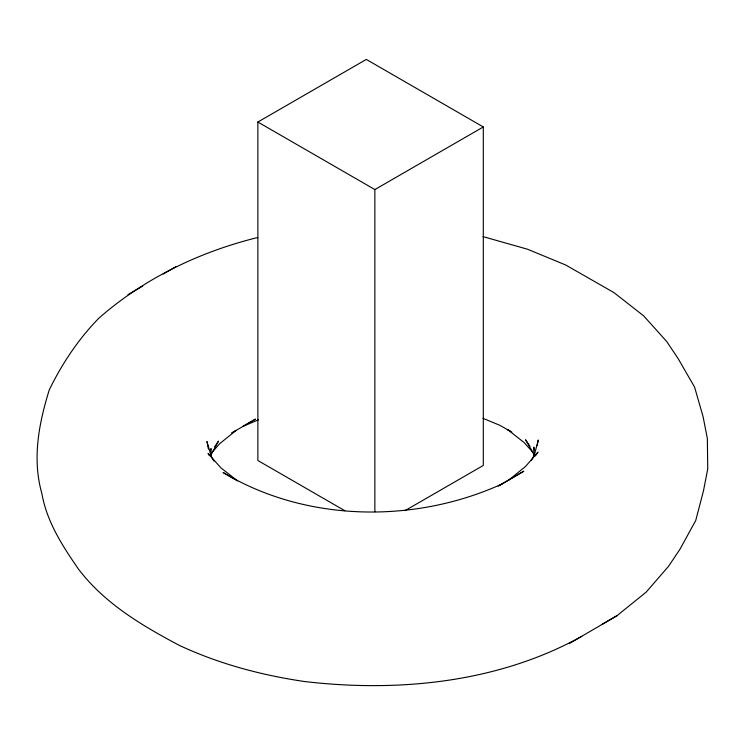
<?xml version="1.0" encoding="UTF-8"?>
<svg xmlns="http://www.w3.org/2000/svg" width="745" height="745" viewBox="0 0 745 745"><rect width="100%" height="100%" fill="white"/><g stroke="black" fill="none" stroke-linecap="round" stroke-linejoin="round"><path stroke-width="1.12" d="M210.565 450.725L210.984 448.546L211.096 456.443M537.201 445.463L538.263 440.016L534.379 454.897L531.232 460.643M210.621 455.456L218.49 441.105L214.672 446.823M535.422 455.921L537.974 452.113L525.439 466.584L509.142 479.743L499.308 485.498M211.45 453.137L219.561 443.778L235.858 430.619L231.928 432.901M257.77 237.599L255.535 238.037C198.17 252.518 143.412 278.993 98.861 318.199C78.327 339.161 62.114 363.579 49.263 389.886C38.824 423.607 31.998 458.855 41.897 493.628C46.805 521.761 62.384 545.722 78.281 568.845C104.3 603.273 141.774 625.474 179.266 645.347C218.918 663.87 261.402 675.212 304.621 681.535C398.426 692.505 498.172 682.727 581.798 636.314M569.18 643.643L616.981 615.696L646.139 592.154L668.563 566.275L680.027 549.13L695.737 520.476L703.494 490.741L707.75 468.94L707.35 438.498L703.103 416.734L694.573 387.074L678.108 358.559L666.719 341.517L643.624 315.833L613.852 292.543L565.734 265.015L527.413 249.193L483.039 236.621M232.002 432.808L255.516 419.1L242.898 426.419L258.506 419.77M498.219 486.187L523.884 471.166L509.142 479.743M128.019 294.657L142.761 286.089M602.239 624.273L616.981 615.696M163.202 274.039L175.82 266.71M344.87 510.735L257.872 460.503L257.872 122.022L366.307 59.414L483.3 126.957L483.3 465.448L404.991 510.66M257.872 122.022L374.865 189.565L483.3 126.957M502.102 483.933C414.751 523.735 306.111 522.385 223.053 472.479L237.608 480.925L220.967 467.907L208.06 453.547L209.326 455.446M483.002 418.355L499.839 425.302L511.899 432.165M510.306 431.122L507.392 429.437L524.033 442.456L534.659 454.273M529.974 446.395L525.551 439.774L533.793 454.05L534.407 456.173M213.955 461.071L211.208 456.303L206.933 441.459L208.423 449.067M534.454 450.408L533.82 447.14L533.942 456.173M374.865 189.565L374.865 511.768"/></g></svg>
